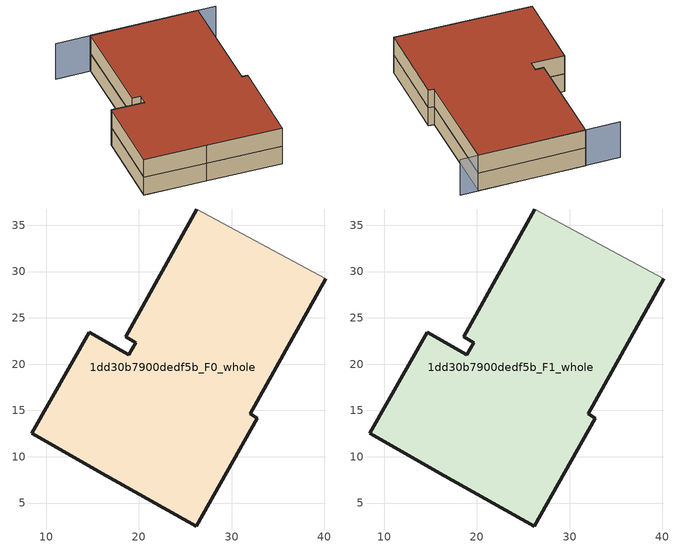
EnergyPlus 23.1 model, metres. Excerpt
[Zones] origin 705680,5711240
1dd30b7900dedf5b_F0_whole
 floor ground (EU_floor_Construction): 32.76,14.13 32.01,14.62 40.18,29.2 26.23,36.75 18.56,22.95 19.64,22.33 18.89,21.02 14.63,23.43 8.43,12.54 16.49,7.97 26.17,2.52 z0
 wall outside (EU_wall_Construction): 40.18,29.2 32.01,14.62 32.76,14.13 26.17,2.52 16.49,7.97 8.43,12.54 14.63,23.43 18.89,21.02 19.64,22.33 18.56,22.95 26.23,36.75 z0:3
 wall adiabatic (EU_wall_Construction): 26.23,36.75 40.18,29.2 z0:3
1dd30b7900dedf5b_F1_whole
 floor to 1dd30b7900dedf5b_F0_whole (EU_floor_Construction): 32.76,14.13 32.01,14.62 40.18,29.2 26.23,36.75 18.56,22.95 19.64,22.33 18.89,21.02 14.63,23.43 8.42,12.54 16.49,7.97 26.17,2.52 z3
 wall outside (EU_wall_Construction): 40.18,29.2 32.01,14.62 32.76,14.13 26.17,2.52 16.49,7.97 8.43,12.54 14.63,23.43 18.89,21.02 19.64,22.33 18.56,22.95 26.23,36.75 z3:6
 wall adiabatic (EU_wall_Construction): 26.23,36.75 40.18,29.2 z3:6
 roof outside (EU_roof_Construction): 40.18,29.2 32.01,14.62 32.76,14.13 26.17,2.52 16.49,7.97 8.43,12.54 14.63,23.43 18.89,21.02 19.64,22.33 18.56,22.95 26.23,36.75 z6
shading: 42.5,27.89 21.69,39.23 z0:6
[Building]
EU S2 Campaign: North Axis=0; Terrain=City; Solar Distribution=FullExterior
[Site:Location]
London: Latitude=51.5; Longitude=-0.5; Time Zone=0; Elevation=25
[SizingPeriod:WeatherFileDays]
AnnualSizingPeriod: Begin Month=1; Begin Day of Month=1; End Month=12; End Day of Month=31; Day of Week for Start Day=Monday; Use Weather File Daylight Saving Period=No; Use Weather File Rain and Snow Indicators=No
[MATERIAL]
EU_InternalMass_Material: Roughness=MediumRough; Thickness=0.1; Conductivity=1; Density=1800; Specific Heat=900; Thermal Absorptance=0.9; Solar Absorptance=0.7; Visible Absorptance=0.7
[MATERIAL:NOMASS] Roughness=MediumRough; Thermal Absorptance=0.9; Solar Absorptance=0.7; Visible Absorptance=0.7
Name | Thermal Resistance
EU_wall_NoMass | 3.05077
EU_roof_NoMass; EU_floor_NoMass | 3.35585
[CONSTRUCTION]
EU_wall_Construction: EU_wall_NoMass
EU_roof_Construction: EU_roof_NoMass
EU_floor_Construction: EU_floor_NoMass
EU_InternalMass_Construction: EU_InternalMass_Material
[ZONE] Type=1; Multiplier=1; Ceiling Height=autocalculate; Volume=1591.55; Floor Area=autocalculate; Part of Total Floor Area=Yes
1dd30b7900dedf5b_F0_whole; 1dd30b7900dedf5b_F1_whole
[INTERNALMASS] Construction=EU_InternalMass_Construction; Surface Area=530.502
Name | Zone or ZoneList
1dd30b7900dedf5b_F0_whole_EU_InternalMass | 1dd30b7900dedf5b_F0_whole
1dd30b7900dedf5b_F1_whole_EU_InternalMass | 1dd30b7900dedf5b_F1_whole
[OTHEREQUIPMENT] Fuel Type=Electricity; Design Level Calculation Method=Watts/Area; Power per Zone Floor Area=1; Fraction Latent=0; Fraction Radiant=0; Fraction Lost=0; Carbon Dioxide Generation Rate=0; EndUse Subcategory=EU_Step8_InternalGains
Name | Zone or ZoneList or Space or SpaceList | Schedule
EU_Step8_InternalGain_1dd30b7900dedf5b_F0_whole_f000 | 1dd30b7900dedf5b_F0_whole | EU_Step8_GainSchedule_1dd30b7900dedf5b_F0_whole_f000
EU_Step8_InternalGain_1dd30b7900dedf5b_F1_whole_f000 | 1dd30b7900dedf5b_F1_whole | EU_Step8_GainSchedule_1dd30b7900dedf5b_F1_whole_f000
[ZONEVENTILATION:DESIGNFLOWRATE] Schedule=EU_AlwaysOn; Design Flow Rate Calculation Method=AirChanges/Hour; Air Changes per Hour=0.496645; Ventilation Type=Natural; Fan Pressure Rise=0; Fan Total Efficiency=1; Constant Term Coefficient=1; Temperature Term Coefficient=0; Velocity Term Coefficient=0; Velocity Squared Term Coefficient=0; Minimum Indoor Temperature=-100; Maximum Indoor Temperature=100; Delta Temperature=-100; Minimum Outdoor Temperature=-100; Maximum Outdoor Temperature=100; Maximum Wind Speed=40
Name | Zone or ZoneList or Space or SpaceList
EU_ConstantAir_1dd30b7900dedf5b_F0_whole | 1dd30b7900dedf5b_F0_whole
EU_ConstantAir_1dd30b7900dedf5b_F1_whole | 1dd30b7900dedf5b_F1_whole
[HVACTEMPLATE:THERMOSTAT] Constant Heating Setpoint=20; Constant Cooling Setpoint=50
EU_HeatOnly_1dd30b7900dedf5b_F0_whole; EU_HeatOnly_1dd30b7900dedf5b_F1_whole
[HVACTEMPLATE:ZONE:IDEALLOADSAIRSYSTEM] System Availability Schedule=EU_AlwaysOn; Maximum Heating Supply Air Temperature=50; Minimum Cooling Supply Air Temperature=13; Maximum Heating Supply Air Humidity Ratio=0.0156; Minimum Cooling Supply Air Humidity Ratio=0.0077; Heating Limit=NoLimit; Cooling Limit=NoLimit; Heating Availability Schedule=EU_AlwaysOn; Cooling Availability Schedule=EU_CoolingOff; Dehumidification Control Type=ConstantSensibleHeatRatio; Cooling Sensible Heat Ratio=0.7; Dehumidification Setpoint=60; Humidification Control Type=None; Humidification Setpoint=30; Outdoor Air Method=None; Outdoor Air Flow Rate per Person=0.00944; Outdoor Air Flow Rate per Zone Floor Area=0; Outdoor Air Flow Rate per Zone=0; Demand Controlled Ventilation Type=None; Outdoor Air Economizer Type=NoEconomizer; Heat Recovery Type=None; Sensible Heat Recovery Effectiveness=0.7; Latent Heat Recovery Effectiveness=0.65
Name | Template Thermostat
1dd30b7900dedf5b_F0_whole | EU_HeatOnly_1dd30b7900dedf5b_F0_whole
1dd30b7900dedf5b_F1_whole | EU_HeatOnly_1dd30b7900dedf5b_F1_whole
[SIZING:ZONE] Zone Cooling Design Supply Air Temperature Input Method=SupplyAirTemperature; Zone Cooling Design Supply Air Temperature=13; Zone Heating Design Supply Air Temperature Input Method=SupplyAirTemperature; Zone Heating Design Supply Air Temperature=50; Zone Cooling Design Supply Air Humidity Ratio=0.008; Zone Heating Design Supply Air Humidity Ratio=0.008; Cooling Design Air Flow Method=DesignDay; Cooling Design Air Flow Rate=0; Cooling Minimum Air Flow per Zone Floor Area=0.000762; Cooling Minimum Air Flow=0; Cooling Minimum Air Flow Fraction=0.2; Heating Design Air Flow Method=DesignDay; Heating Design Air Flow Rate=0; Heating Maximum Air Flow per Zone Floor Area=0.002032; Heating Maximum Air Flow=0.141576; Heating Maximum Air Flow Fraction=0.3; Account for Dedicated Outdoor Air System=No; Dedicated Outdoor Air System Control Strategy=NeutralSupplyAir; Dedicated Outdoor Air Low Setpoint Temperature for Design=autosize; Dedicated Outdoor Air High Setpoint Temperature for Design=autosize; Zone Load Sizing Method=Sensible Load Only No Latent Load; Zone Latent Cooling Design Supply Air Humidity Ratio Input Method=HumidityRatioDifference; Zone Cooling Design Supply Air Humidity Ratio Difference=0.005; Zone Latent Heating Design Supply Air Humidity Ratio Input Method=HumidityRatioDifference; Zone Humidification Design Supply Air Humidity Ratio Difference=0.005
1dd30b7900dedf5b_F0_whole; 1dd30b7900dedf5b_F1_whole
[SCHEDULE:CONSTANT]
Name | Hourly Value
EU_AlwaysOn | 1
EU_CoolingOff | 0
[SCHEDULE:FILE] Column Number=1; Rows to Skip at Top=0; Number of Hours of Data=8760; Column Separator=Comma; Interpolate to Timestep=No; Minutes per Item=60; Adjust Schedule for Daylight Savings=Yes
Name | File
EU_Step8_GainSchedule_1dd30b7900dedf5b_F0_whole_f000 | ../../schedules/1dd30b7900dedf5b/1dd30b7900dedf5b_F0_whole_f000_gain.csv
EU_Step8_GainSchedule_1dd30b7900dedf5b_F1_whole_f000 | ../../schedules/1dd30b7900dedf5b/1dd30b7900dedf5b_F1_whole_f000_gain.csv
